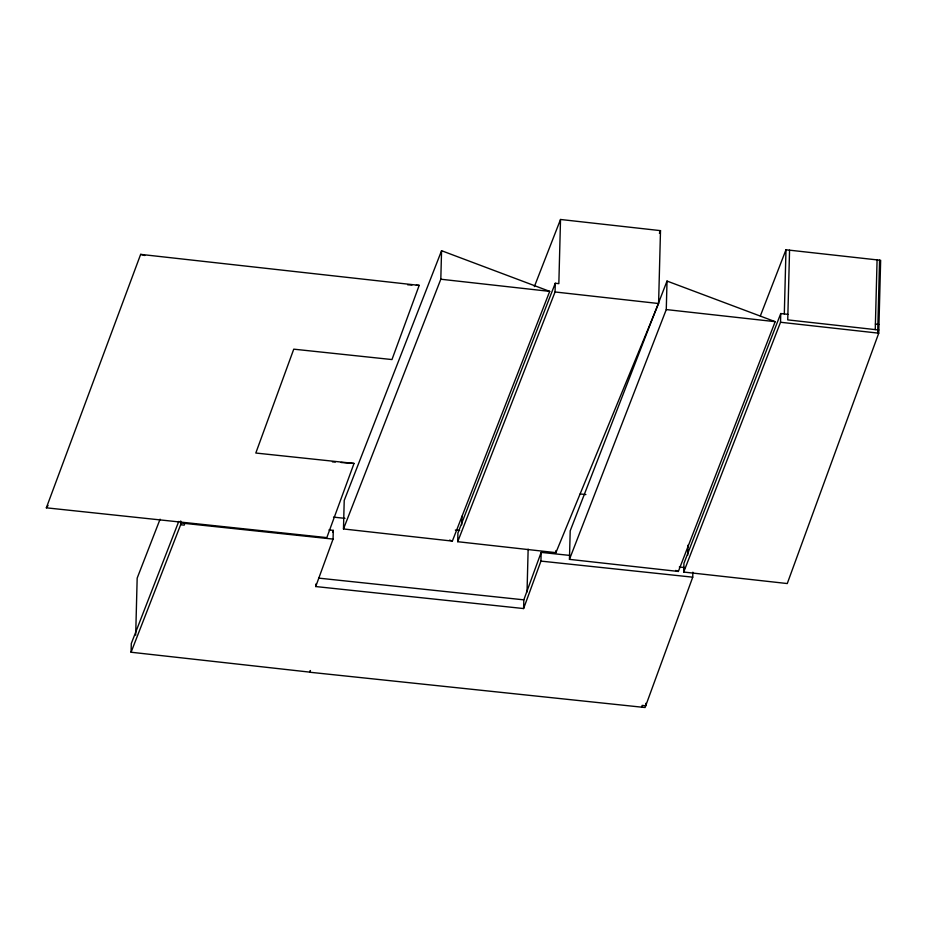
<?xml version="1.0" encoding="UTF-8"?>
<svg xmlns="http://www.w3.org/2000/svg" width="927" height="927" viewBox="0 0 927 927"><rect width="100%" height="100%" fill="white"/><g stroke="black" fill="none" stroke-linecap="round" stroke-linejoin="round"><path stroke-width="1.39" d="M692.863 572.191L692.736 577.173L645.076 707.521L309.803 672.237L310.429 670.511L309.792 672.133L131.078 652.237L131.298 643.523L178.772 521.391M135.69 635.169L137.173 578.124L160.081 519.201M180.73 520.997L180.638 524.728L184.195 525.134L184.832 523.407L333.06 539.097L333.291 530.383L328.969 529.92M569.943 555.435L541.159 552.388L540.939 561.102L523.604 608.552L315.725 586.548L315.794 584.056M343.477 528.958L344.218 500.429L441.565 250.707L549.699 291.379L452.353 541.101L343.477 528.958L440.812 279.224L441.565 250.707M457.706 541.704L457.926 532.99L555.273 283.256L558.842 283.65L560.522 219.479L660.499 230.638L658.587 303.523L555.899 552.654L457.706 541.704L555.053 291.97L555.273 283.256M461.716 524.821L461.947 516.269M523.604 608.552L523.825 599.839L541.159 552.388M527.034 591.959L528.147 549.178M555.899 552.654L555.957 550.545M569.456 559.363L570.198 530.835L667.023 281.055L775.181 321.669L678.355 571.449L569.456 559.363L666.27 309.572L667.023 281.055M645.818 703.292L645.748 705.771L642.179 705.401L641.554 707.127M760.349 315.933L785.992 249.78L880.65 260.29L878.738 333.175L787.266 583.547L683.709 572.052L683.941 563.338L780.754 313.546L787.88 314.346M687.73 555.18L687.985 545.192M683.709 572.052L780.522 322.26L780.754 313.546M784.312 313.94L785.992 249.78M789.561 250.174L787.741 319.885L878.819 330M877.081 259.896L875.262 329.606M877.66 333.048L879.572 260.174M332.654 532.11L333.291 530.383M315.725 586.548L333.06 539.097M419.178 285.389L391.97 359.56L293.755 349.166L255.806 453.036L354.033 463.43L326.825 537.614L46.35 507.822L140.649 254.38L419.178 285.389L416.304 285.238M131.078 652.237L181.31 523.013L184.832 523.407M534.358 286.617L560.522 219.479M659.398 233.303L660.499 230.638M46.35 507.822L48.053 505.493M407.683 284.798L411.994 285.018M332.411 461.866L335.296 462.075M341.055 462.492L354.033 463.43M878.97 324.462L875.401 324.056M878.738 333.175L780.522 322.26M580.163 493.964L585.887 494.566M333.5 517.127L344.971 518.344M455.342 530.035L459.641 530.487M679.317 567.011L685.076 567.625M540.939 561.102L692.736 577.173M318.818 578.135L523.825 599.839M666.27 309.572L775.181 321.669M440.812 279.224L549.699 291.379M555.053 291.97L658.587 303.523M140.649 254.38L144.786 255.504M675.656 570.441L678.355 571.449M449.653 540.082L452.353 541.101"/></g></svg>
